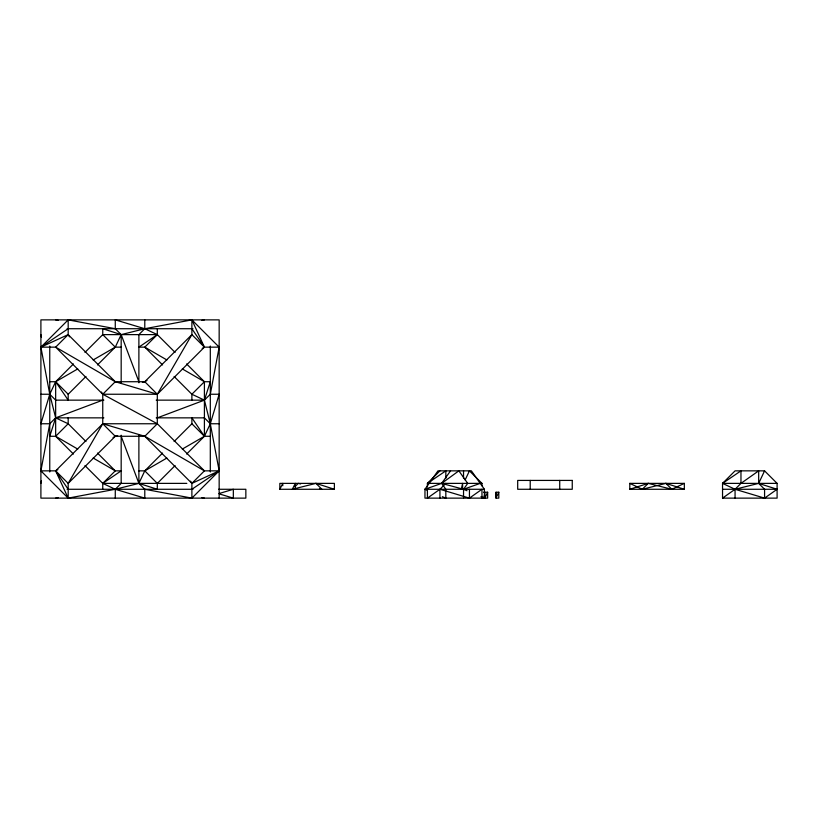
<?xml version="1.0" encoding="UTF-8"?>
<svg xmlns="http://www.w3.org/2000/svg" width="818" height="818" viewBox="0 0 818 818"><rect width="100%" height="100%" fill="white"/><g stroke="black" fill="none" stroke-linecap="round" stroke-linejoin="round"><path stroke-width="1.23" d="M484.89 492.231L484.89 498.131L483.97 496.168M496.035 498.131L496.035 492.231L498.796 492.231L498.796 498.131L496.035 498.131L496.035 492.231M138.579 470.851L144.786 470.851L157.312 483.377L157.312 489.276L138.886 483.377L115.277 489.276L68.18 498.131L40.9 470.851L49.755 423.755L55.655 417.855L102.751 400.145M40.9 483.377L41.37 480.892M157.312 417.855L204.408 400.145L210.308 394.245L219.163 347.149L191.882 319.869L144.786 328.724L121.176 334.623L102.751 328.724L102.751 334.623L115.277 347.149L121.483 347.149M461.229 489.276L462.61 483.377L462.61 489.276M483.51 492.231L487.651 492.231L484.89 498.131L484.89 495.769M496.955 496.168L498.796 492.231M73.426 363.949L55.655 381.72L49.755 394.245L40.9 423.755L49.755 423.755M97.506 364.92L115.277 347.149L121.176 334.623L115.277 328.724L68.18 319.869L40.9 347.149L49.755 394.245L55.655 417.855L49.755 436.28L55.655 436.28L77.741 449.082M162.557 453.08L144.786 470.851L138.886 483.377L144.786 489.276L191.882 498.131L219.163 470.851L210.308 423.755L204.408 400.145L210.308 381.72L204.408 381.72L182.322 368.918M186.637 454.051L204.408 436.28L210.308 423.755L219.163 394.245L210.308 394.245M465.145 479.961L469.44 470.851L481.966 483.377L481.966 485.739M722.539 498.131L735.065 489.276L758.675 483.377L764.574 470.851L777.1 483.377L777.1 498.131L722.539 498.131L722.539 483.377L735.065 470.851L764.574 470.851M279.838 489.276L279.838 483.377L334.388 483.377L334.388 489.276L279.838 489.276L282.783 483.377L282.783 485.739M487.651 492.231L487.651 498.131L424.961 498.131L424.961 489.276L437.988 470.851L471.383 470.851L484.409 489.276L484.409 498.131L480.933 496.659M427.282 490.258L424.961 489.276L441.659 483.377L450.514 470.851M463.54 498.131L463.54 489.276L467.712 483.377L458.857 470.851L441.659 483.377L445.83 489.276L445.83 498.131L442.354 496.659M68.18 319.869L68.18 334.623L55.655 347.149L40.9 347.149L68.18 328.724M84.98 352.394L102.751 334.623L157.312 334.623L175.083 352.394M68.18 400.452L68.18 394.245L85.951 376.474M73.426 454.051L55.655 436.28L68.18 423.755L68.18 417.548M146.995 380.442L144.786 381.72L115.277 381.72L102.751 394.245L102.751 423.755L68.18 483.377L68.18 498.131L55.655 470.851L40.9 470.851M142.383 382.435L144.786 381.72L191.882 334.623L191.882 319.869L204.408 347.149L219.163 347.149M117.68 435.565L115.277 436.28L68.18 483.377L55.655 470.851L102.751 423.755L157.312 423.755L204.408 470.851L219.163 470.851L191.882 489.276M113.068 437.558L115.277 436.28L144.786 436.28L157.312 423.755L157.312 394.245L191.882 334.623L204.408 347.149L157.312 394.245L102.751 394.245L55.655 347.149L115.277 381.72L157.312 394.245L144.786 381.72M186.637 363.949L204.408 381.72L191.882 394.245L191.882 400.452M174.111 441.526L191.882 423.755L191.882 417.548M157.312 483.377L175.083 465.606M191.882 498.131L191.882 483.377L204.408 470.851L144.786 436.28L102.751 423.755L115.277 436.28M294.889 486.751L298.263 483.377L300.625 483.97M439.931 470.851L427.405 483.377L427.405 486.914M445.83 483.377L439.931 489.276L427.405 498.131L427.405 489.276M629.788 483.377L642.304 489.276L648.214 483.377L671.823 489.276L684.339 483.377L684.339 489.276L629.788 489.276L629.788 483.377L684.339 483.377M740.965 483.377L740.965 470.851L722.539 483.377L735.065 489.276L764.574 498.131L764.574 489.276L758.675 483.377L758.675 470.851L740.965 483.377L735.065 489.276L735.065 498.131M439.931 498.131L439.931 489.276L469.44 498.131L481.966 489.276L481.966 498.131M764.574 498.131L777.1 489.276L758.675 483.377M138.886 347.149L157.312 334.623L157.312 328.724M121.176 470.851L102.751 483.377L102.751 489.276M49.755 381.72L55.655 381.72L77.741 368.918M93.191 359.951L115.277 347.149M202.199 348.427L204.408 347.149L191.882 328.724M57.863 469.573L55.655 470.851L68.18 489.276M144.786 470.851L166.872 458.049M182.322 449.082L204.408 436.28L210.308 436.28M40.9 347.149L68.18 334.623L115.277 381.72M144.786 436.28L191.882 483.377L219.163 470.851M441.659 483.377L463.54 489.276L480.238 483.377M629.788 489.276L648.214 483.377M219.163 493.53L233.334 489.276L233.334 498.131L219.163 493.878M334.388 489.276L315.973 483.377L292.353 489.276L295.308 483.377L295.308 489.276M642.304 489.276L665.913 483.377L684.339 489.276M201.923 320.339L204.408 319.869M55.655 498.131L58.139 497.661M67.076 328.724L192.987 328.724M138.579 347.149L144.786 347.149L166.872 359.951M40.9 394.245L49.755 394.245L55.655 400.145L103.855 400.145M156.207 400.145L204.408 400.145L191.882 394.245L174.111 376.474M103.855 417.855L55.655 417.855L68.18 423.755L85.951 441.526M156.207 417.855L204.408 417.855L210.308 423.755L219.163 423.755M121.483 470.851L115.277 470.851L93.191 458.049M186.821 483.377L102.751 483.377L84.98 465.606M481.966 483.377L427.405 483.377L445.83 470.851L445.83 478.366M722.539 483.377L777.1 483.377M67.076 489.276L192.987 489.276M218.57 489.276L245.85 489.276L245.85 498.131L40.9 498.131L40.9 319.869L219.163 319.869L219.163 498.131M424.961 489.276L484.409 489.276M722.539 489.276L777.1 489.276M55.655 319.869L58.139 320.339M201.923 497.661L204.408 498.131M319.511 488.683L321.873 489.276L315.973 483.377M463.54 489.276L467.017 490.749M157.312 423.755L102.751 394.245L101.473 392.037M665.913 483.377L671.823 489.276M162.557 364.92L144.786 347.149L157.312 334.623L144.786 328.724L115.277 319.869L115.277 328.724M191.882 423.755L204.408 436.28L204.408 381.72M55.655 436.28L55.655 381.72L68.18 394.245M97.506 453.08L115.277 470.851L102.751 483.377L115.277 489.276L144.786 498.131L144.786 489.276M191.882 417.855L204.408 436.28M55.655 381.72L68.18 400.145M190.604 481.168L191.882 483.377M68.18 334.623L69.458 336.832M138.886 381.72L121.176 334.623L121.176 382.783M121.176 436.28L138.886 483.377L138.886 435.217M40.9 334.623L41.37 337.108M559.727 480.422L559.727 489.276M530.217 480.422L530.217 489.276M469.44 489.276L469.44 498.131M463.54 470.851L463.54 478.366M210.308 346.045L210.308 471.955M144.786 319.869L144.786 328.724L138.886 334.623L138.886 382.783M121.176 435.217L121.176 483.377L115.277 489.276L115.277 498.131M49.755 346.045L49.755 471.955M572.252 480.422L517.692 480.422L517.692 489.276L572.252 489.276L572.252 480.422"/></g></svg>
